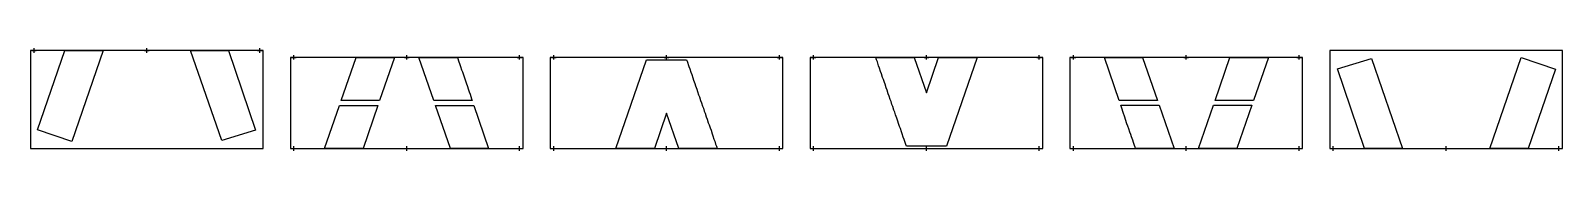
# Model space of a CAD drawing. Header units: inches. Extents: x 0 to 673, y -1 to 44.
import ezdxf

# ---------------------------------------------------------------- set-up
doc = ezdxf.new("R2010")
doc.units = ezdxf.units.IN
doc.header["$MEASUREMENT"] = 0
doc.layers.add('CUT', color=1, linetype='Continuous')
doc.layers.add('REG', color=5, linetype='Continuous')

msp = doc.modelspace()

# ---------------------------------------------------------------- linework, layer by layer
at = {"layer": 'CUT'}
for points in [[(3, 8.18), (15.02, 43.05), (31.91, 43.05), (18.08, 3)], [(98.8, 8.02), (83.97, 3.42), (70.29, 43.05), (87.02, 43.05)], [(153.36, 21.02), (136.48, 21.02), (143.04, 40.05), (159.93, 40.05)], [(187.69, 39.61), (188.1, 38.56), (188.61, 36.96), (188.97, 36.01), (189.43, 34.59), (189.79, 33.64), (190.36, 31.87), (190.7, 30.98), (191.11, 29.73), (191.47, 28.79), (191.94, 27.3), (192.34, 26.24), (192.78, 24.87), (193.16, 23.87), (193.82, 21.85), (194.13, 21.02), (177.24, 21.02), (170.68, 40.05), (187.56, 40.05)], [(289.73, 34.94), (290.19, 33.51), (290.59, 32.45), (291.04, 31.03), (291.41, 30.08), (291.9, 28.54), (292.28, 27.54), (292.76, 26.05), (293.16, 25), (293.6, 23.63), (293.96, 22.68), (294.47, 21.08), (294.86, 20.08), (295.35, 18.54), (295.69, 17.65), (296.09, 16.4), (296.45, 15.45), (296.93, 13.97), (297.33, 12.91), (297.84, 11.31), (298.19, 10.42), (298.64, 9), (299.03, 8), (299.52, 6.46), (299.88, 5.51), (300.32, 4.14), (300.68, 3.2), (301.08, 1.94), (301.42, 1.05), (301.76, 0), (284.88, 0), (279.51, 15.57), (274.13, 0), (257.25, 0), (270.71, 39.03), (287.1, 39.03), (287.39, 39.03), (288.28, 39.03), (288.51, 38.37), (288.53, 38.32), (289.3, 36.05)], [(399.08, 40.05), (415.97, 40.05), (402.52, 1.06), (386.04, 1.06), (385.72, 1.07), (384.92, 1.07), (384.7, 1.7), (384.67, 1.75), (383.93, 3.96), (383.52, 5.02), (383.08, 6.39), (382.72, 7.33), (382.28, 8.7), (381.92, 9.65), (381.48, 11.02), (381.12, 11.96), (380.68, 13.33), (380.17, 14.71), (379.79, 15.91), (379.43, 16.85), (378.92, 18.45), (378.57, 19.34), (378.17, 20.59), (377.81, 21.54), (377.34, 23.02), (376.93, 24.08), (376.42, 25.68), (376.06, 26.62), (375.55, 28.22), (375.22, 29.05), (374.82, 30.31), (374.46, 31.25), (373.97, 32.79), (373.56, 33.85), (373.09, 35.34), (372.69, 36.39), (372.16, 38.05), (371.81, 38.94), (371.46, 40.05), (388.33, 40.05), (393.71, 24.46)], [(478.37, 21.08), (472, 40.05), (488.72, 40.05), (495.27, 21.08)], [(537.45, 21.08), (520.56, 21.08), (527.12, 40.05), (543.99, 40.05)], [(574.43, 35.04), (589.26, 39.58), (602.92, 0), (586.2, 0)], [(670.22, 34.86), (658.19, 0), (641.32, 0), (655.16, 40.05)], [(135.76, 18.94), (152.65, 18.94), (146.11, 0), (129.23, 0)], [(201.22, 0), (184.49, 0), (177.96, 18.94), (194.85, 18.94)], [(485.5, 0.49), (485.18, 1.32), (484.78, 2.57), (484.4, 3.58), (483.9, 5.12), (483.54, 6.06), (483.18, 7.2), (482.67, 8.58), (482.27, 9.84), (481.86, 10.89), (480.76, 14.25), (480.31, 15.42), (479.4, 18.15), (479.1, 19), (495.98, 19), (502.54, 0), (485.66, 0)], [(519.84, 19), (536.73, 19), (530.17, 0), (513.29, 0)]]:
    msp.add_lwpolyline(points, close=True, dxfattribs=at)
at = {"layer": 'REG'}
for points in [[(0, 0), (102.2, 0), (102.2, 43.05), (0, 43.05)], [(571.01, 0), (673.22, 0), (673.22, 43.05), (571.01, 43.05)], [(114.2, 0), (216.41, 0), (216.41, 40.05), (114.2, 40.05)], [(228.41, 0), (330.61, 0), (330.61, 40.05), (228.41, 40.05)], [(342.61, 0), (444.81, 0), (444.81, 40.05), (342.61, 40.05)], [(456.81, 0), (559.01, 0), (559.01, 40.05), (456.81, 40.05)]]:
    msp.add_lwpolyline(points, close=True, dxfattribs=at)
for points in [[(0.5, 43.05), (2.5, 43.05)], [(1.5, 42.05), (1.5, 44.05)], [(50.1, 43.05), (52.1, 43.05)], [(51.1, 42.05), (51.1, 44.05)], [(99.7, 43.05), (101.7, 43.05)], [(100.7, 42.05), (100.7, 44.05)], [(115.7, 39.05), (115.7, 41.05)], [(165.3, 39.05), (165.3, 41.05)], [(214.91, 39.05), (214.91, 41.05)], [(229.91, 39.05), (229.91, 41.05)], [(279.51, 39.05), (279.51, 41.05)], [(329.11, 39.05), (329.11, 41.05)], [(344.11, 39.05), (344.11, 41.05)], [(393.71, 39.05), (393.71, 41.05)], [(443.31, 39.05), (443.31, 41.05)], [(458.31, 39.05), (458.31, 41.05)], [(507.91, 39.05), (507.91, 41.05)], [(557.51, 39.05), (557.51, 41.05)], [(114.7, 40.05), (116.7, 40.05)], [(164.3, 40.05), (166.3, 40.05)], [(213.91, 40.05), (215.91, 40.05)], [(228.91, 40.05), (230.91, 40.05)], [(278.51, 40.05), (280.51, 40.05)], [(328.11, 40.05), (330.11, 40.05)], [(343.11, 40.05), (345.11, 40.05)], [(392.71, 40.05), (394.71, 40.05)], [(442.31, 40.05), (444.31, 40.05)], [(457.31, 40.05), (459.31, 40.05)], [(506.91, 40.05), (508.91, 40.05)], [(556.51, 40.05), (558.51, 40.05)], [(114.7, 0), (116.7, 0)], [(115.7, -1), (115.7, 1)], [(164.3, 0), (166.3, 0)], [(165.3, -1), (165.3, 1)], [(213.91, 0), (215.91, 0)], [(214.91, -1), (214.91, 1)], [(228.91, 0), (230.91, 0)], [(229.91, -1), (229.91, 1)], [(278.51, 0), (280.51, 0)], [(279.51, -1), (279.51, 1)], [(328.11, 0), (330.11, 0)], [(329.11, -1), (329.11, 1)], [(343.11, 0), (345.11, 0)], [(344.11, -1), (344.11, 1)], [(392.71, 0), (394.71, 0)], [(393.71, -1), (393.71, 1)], [(442.31, 0), (444.31, 0)], [(443.31, -1), (443.31, 1)], [(457.31, 0), (459.31, 0)], [(458.31, -1), (458.31, 1)], [(506.91, 0), (508.91, 0)], [(507.91, -1), (507.91, 1)], [(556.51, 0), (558.51, 0)], [(557.51, -1), (557.51, 1)], [(571.51, 0), (573.51, 0)], [(572.51, -1), (572.51, 1)], [(621.11, 0), (623.11, 0)], [(622.11, -1), (622.11, 1)], [(670.72, 0), (672.72, 0)], [(671.72, -1), (671.72, 1)]]:
    msp.add_lwpolyline(points, dxfattribs=at)

doc.saveas('drawing.dxf')
